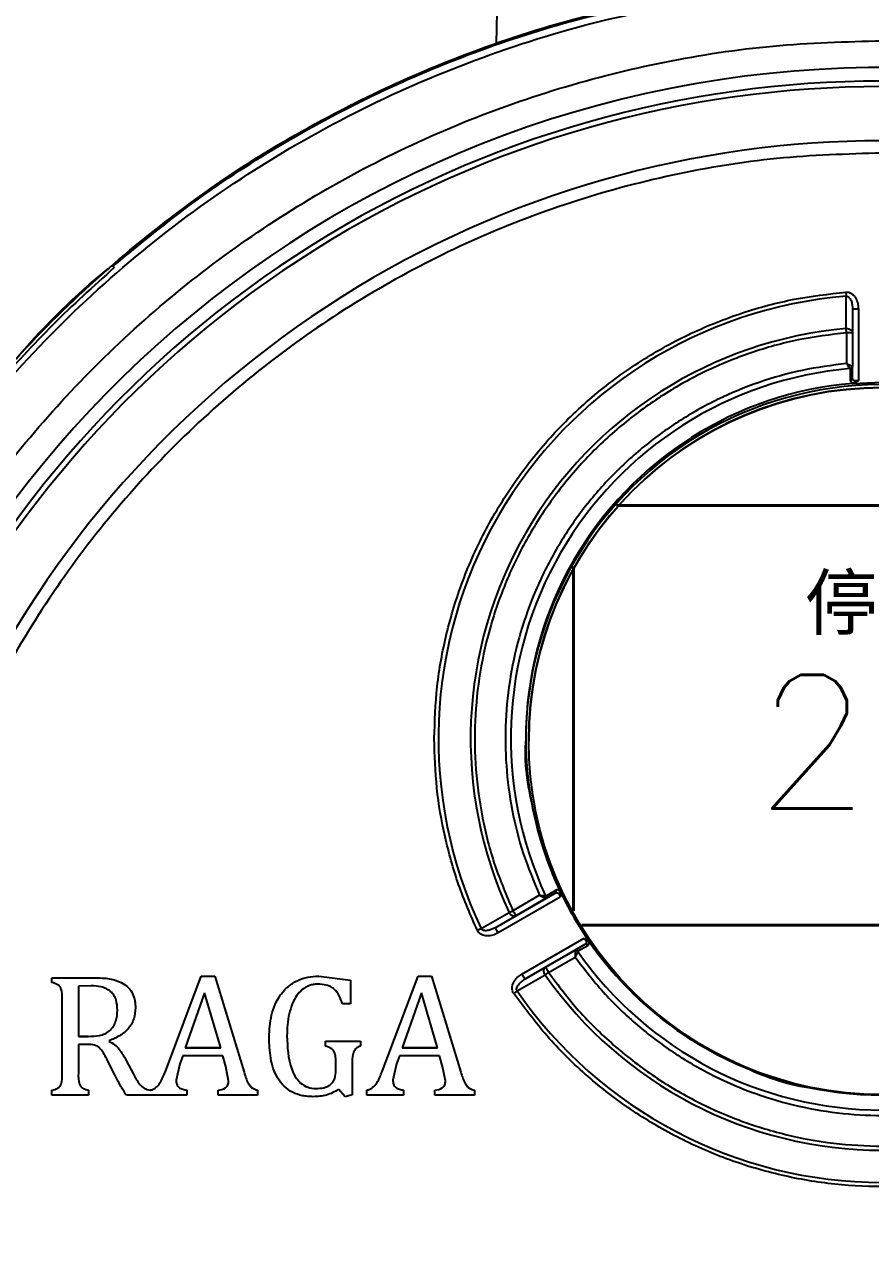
# Model space of a CAD drawing. Header units: millimetres. Extents: x 2085 to 4229, y 754 to 2271.
# Drawn here: x 2658.3 to 2729.5, y 2027.9 to 2131.8 of the extents above; entities that cross this region are included whole.
import ezdxf

# ---------------------------------------------------------------- set-up
doc = ezdxf.new("R2010")
doc.units = ezdxf.units.MM
doc.layers.add('标注', color=3, linetype='Continuous', lineweight=13)
doc.layers.add('粗实线', color=7, linetype='Continuous', lineweight=40)
doc.styles.add('01', font='txt.shx')

msp = doc.modelspace()

# ---------------------------------------------------------------- linework, layer by layer
at = {"color": 7, "linetype": 'Continuous', "lineweight": 25}
for p, q in [((2698.324, 2151.555), (2697.999, 2130.186)), ((2665.725, 2111.439), (2665.836, 2111.328)), ((2727.422, 2109.272), (2727.45, 2108.92)), ((2727.448, 2106.203), (2727.45, 2108.92)), ((2727.979, 2107.858), (2727.979, 2105.85)), ((2728.479, 2107.858), (2728.479, 2101.823)), ((2727.479, 2105.85), (2727.448, 2106.203)), ((2727.479, 2105.85), (2727.479, 2103.264)), ((2727.979, 2105.85), (2727.979, 2102.959)), ((2727.795, 2102.778), (2727.795, 2101.842)), ((2727.979, 2102.023), (2727.979, 2102.959)), ((2728.006, 2101.587), (2730.479, 2101.689)), ((2700.729, 2071.515), (2700.729, 2071.515)), ((2697.906, 2055.77), (2702.959, 2058.687)), ((2702.148, 2058.219), (2702.959, 2058.687)), ((2703.023, 2058.937), (2702.212, 2058.469)), ((2702.985, 2058.705), (2702.992, 2058.703)), ((2705.823, 2054.598), (2703.35, 2058.882)), ((2703.382, 2058.354), (2698.156, 2055.337)), ((2701.634, 2058.499), (2699.394, 2057.206)), ((2702.148, 2058.219), (2699.644, 2056.773)), ((2702.146, 2058.219), (2702.174, 2058.237)), ((2696.722, 2055.697), (2699.074, 2057.057)), ((2697.906, 2055.77), (2699.644, 2056.773)), ((2697.906, 2055.77), (2697.575, 2055.613)), ((2700.156, 2051.873), (2705.382, 2054.89)), ((2705.459, 2054.357), (2700.406, 2051.44)), ((2705.459, 2054.357), (2704.648, 2053.889)), ((2702.144, 2052.443), (2704.648, 2053.889)), ((2704.897, 2053.819), (2705.707, 2054.288)), ((2700.406, 2051.44), (2702.144, 2052.443)), ((2702.394, 2052.01), (2704.634, 2053.303)), ((2660.599, 2051.156), (2660.599, 2051.567)), ((2660.599, 2051.567), (2664.212, 2051.567)), ((2660.599, 2051.567), (2664.212, 2051.567)), ((2660.599, 2051.567), (2660.599, 2051.567)), ((2664.212, 2051.567), (2664.212, 2051.567)), ((2670.143, 2043.674), (2673.162, 2051.705)), ((2670.143, 2043.674), (2673.162, 2051.705)), ((2673.162, 2051.705), (2674.307, 2051.705)), ((2673.162, 2051.705), (2673.162, 2051.705)), ((2673.162, 2051.705), (2674.307, 2051.705)), ((2674.307, 2051.705), (2676.768, 2043.616)), ((2674.307, 2051.705), (2674.307, 2051.705)), ((2674.307, 2051.705), (2676.768, 2043.616)), ((2683.055, 2051.705), (2685.731, 2051.364)), ((2683.055, 2051.705), (2683.055, 2051.705)), ((2685.731, 2051.364), (2685.731, 2049.372)), ((2685.731, 2051.364), (2685.731, 2051.364)), ((2688.391, 2043.674), (2691.41, 2051.705)), ((2688.391, 2043.674), (2691.41, 2051.705)), ((2691.41, 2051.705), (2692.554, 2051.705)), ((2691.41, 2051.705), (2691.41, 2051.705)), ((2691.41, 2051.705), (2692.554, 2051.705)), ((2692.554, 2051.705), (2695.015, 2043.616)), ((2692.554, 2051.705), (2692.554, 2051.705)), ((2692.554, 2051.705), (2695.015, 2043.616)), ((2699.751, 2050.451), (2702.105, 2051.807)), ((2663.875, 2050.881), (2662.818, 2050.854)), ((2662.818, 2050.854), (2662.818, 2046.628)), ((2673.445, 2050.285), (2671.813, 2045.668)), ((2674.804, 2045.668), (2673.445, 2050.285)), ((2691.693, 2050.285), (2690.061, 2045.668)), ((2693.052, 2045.668), (2691.693, 2050.285)), ((2661.446, 2043.537), (2661.446, 2049.719)), ((2685.731, 2049.372), (2685.045, 2049.372)), ((2667.62, 2049.038), (2667.62, 2049.038)), ((2662.818, 2046.628), (2663.635, 2046.628)), ((2662.818, 2046.628), (2662.818, 2046.628)), ((2663.635, 2046.628), (2662.818, 2046.628)), ((2663.635, 2046.628), (2663.635, 2046.628)), ((2665.41, 2046.262), (2665.41, 2046.197)), ((2678.871, 2046.56), (2678.871, 2046.56)), ((2680.38, 2046.66), (2680.38, 2046.66)), ((2683.615, 2045.805), (2683.615, 2046.217)), ((2683.615, 2046.217), (2686.578, 2046.217)), ((2683.615, 2046.217), (2686.578, 2046.217)), ((2683.615, 2046.217), (2683.615, 2046.217)), ((2686.578, 2046.217), (2686.578, 2045.805)), ((2686.578, 2046.217), (2686.578, 2046.217)), ((2663.609, 2045.942), (2662.818, 2045.942)), ((2662.818, 2045.942), (2662.818, 2043.541)), ((2671.813, 2045.668), (2674.804, 2045.668)), ((2674.804, 2045.668), (2671.813, 2045.668)), ((2690.061, 2045.668), (2693.052, 2045.668)), ((2693.052, 2045.668), (2690.061, 2045.668)), ((2665.888, 2043.395), (2665.277, 2044.594)), ((2666.818, 2044.641), (2667.449, 2043.46)), ((2666.818, 2044.641), (2666.818, 2044.641)), ((2666.818, 2044.641), (2667.449, 2043.46)), ((2671.363, 2044.304), (2671.048, 2042.947)), ((2671.606, 2044.982), (2671.363, 2044.304)), ((2674.973, 2044.982), (2671.606, 2044.982)), ((2675.226, 2044.081), (2674.973, 2044.982)), ((2675.466, 2042.874), (2675.226, 2044.081)), ((2684.496, 2043.743), (2684.496, 2044.171)), ((2685.868, 2044.223), (2685.868, 2041.704)), ((2689.611, 2044.304), (2689.296, 2042.947)), ((2689.853, 2044.982), (2689.611, 2044.304)), ((2693.221, 2044.982), (2689.853, 2044.982)), ((2693.474, 2044.081), (2693.221, 2044.982)), ((2693.714, 2042.874), (2693.474, 2044.081)), ((2661.446, 2043.537), (2661.446, 2043.537)), ((2667.449, 2043.46), (2667.449, 2043.46)), ((2670.143, 2043.674), (2670.143, 2043.674)), ((2676.768, 2043.616), (2676.768, 2043.616)), ((2688.391, 2043.674), (2688.391, 2043.674)), ((2695.015, 2043.616), (2695.015, 2043.616)), ((2660.599, 2041.689), (2660.599, 2042.101)), ((2660.599, 2042.101), (2660.599, 2042.101)), ((2663.665, 2042.101), (2663.665, 2041.689)), ((2668.865, 2042.099), (2668.865, 2042.099)), ((2671.944, 2042.101), (2671.944, 2041.689)), ((2674.577, 2041.689), (2674.577, 2042.101)), ((2677.91, 2042.101), (2677.91, 2041.689)), ((2677.91, 2042.101), (2677.91, 2042.101)), ((2685.287, 2041.552), (2684.743, 2042.165)), ((2687.103, 2041.689), (2687.103, 2042.101)), ((2687.103, 2042.101), (2687.103, 2042.101)), ((2690.192, 2042.101), (2690.192, 2041.689)), ((2692.824, 2041.689), (2692.824, 2042.101)), ((2696.158, 2042.101), (2696.158, 2041.689)), ((2696.158, 2042.101), (2696.158, 2042.101)), ((2663.665, 2041.689), (2660.599, 2041.689)), ((2671.944, 2041.689), (2666.862, 2041.672)), ((2677.91, 2041.689), (2674.577, 2041.689)), ((2685.868, 2041.704), (2685.287, 2041.552)), ((2690.192, 2041.689), (2687.103, 2041.689)), ((2696.158, 2041.689), (2692.824, 2041.689))]:
    msp.add_line(p, q, dxfattribs=at)
at = {"color": 7, "linetype": 'Continuous', "lineweight": 25, "flags": 128}
for points in [[(2727.979, 2107.858), (2727.989, 2107.858), (2728.017, 2107.858), (2728.063, 2107.858), (2728.125, 2107.858), (2728.201, 2107.858), (2728.288, 2107.858), (2728.381, 2107.858), (2728.479, 2107.858)], [(2727.979, 2105.85), (2727.969, 2105.85), (2727.941, 2105.85), (2727.895, 2105.85), (2727.832, 2105.85), (2727.757, 2105.85), (2727.67, 2105.85), (2727.576, 2105.85), (2727.479, 2105.85)], [(2699.074, 2057.057), (2699.107, 2057.072), (2699.142, 2057.089), (2699.181, 2057.107), (2699.221, 2057.125), (2699.263, 2057.145), (2699.306, 2057.165), (2699.35, 2057.186), (2699.394, 2057.206)], [(2699.394, 2057.206), (2699.443, 2057.122), (2699.49, 2057.041), (2699.533, 2056.966), (2699.571, 2056.9), (2699.602, 2056.846), (2699.625, 2056.806), (2699.639, 2056.782), (2699.644, 2056.773)], [(2696.722, 2055.697), (2696.689, 2055.681), (2696.654, 2055.664), (2696.615, 2055.646), (2696.575, 2055.627), (2696.534, 2055.607), (2696.491, 2055.587), (2696.447, 2055.566), (2696.402, 2055.545)], [(2698.156, 2055.337), (2698.107, 2055.421), (2698.06, 2055.502), (2698.017, 2055.577), (2697.979, 2055.643), (2697.948, 2055.697), (2697.925, 2055.737), (2697.911, 2055.761), (2697.906, 2055.77)], [(2702.144, 2052.443), (2702.149, 2052.435), (2702.163, 2052.41), (2702.186, 2052.37), (2702.217, 2052.316), (2702.255, 2052.251), (2702.299, 2052.176), (2702.345, 2052.095), (2702.394, 2052.01)], [(2700.406, 2051.44), (2700.401, 2051.448), (2700.387, 2051.472), (2700.364, 2051.513), (2700.333, 2051.566), (2700.295, 2051.632), (2700.252, 2051.707), (2700.205, 2051.788), (2700.156, 2051.873)], [(2702.394, 2052.01), (2702.354, 2051.982), (2702.314, 2051.954), (2702.275, 2051.927), (2702.238, 2051.9), (2702.201, 2051.875), (2702.167, 2051.851), (2702.134, 2051.828), (2702.105, 2051.807)], [(2699.46, 2050.25), (2699.5, 2050.278), (2699.54, 2050.305), (2699.579, 2050.332), (2699.617, 2050.359), (2699.654, 2050.384), (2699.688, 2050.408), (2699.721, 2050.43), (2699.751, 2050.451)]]:
    msp.add_lwpolyline(points, dxfattribs=at)
at = {"color": 7, "linetype": 'Continuous', "lineweight": 25}
msp.add_circle((2730.478, 2071.484), 29.75, dxfattribs=at)
for centre, radius, start, end in [((2730.479, 2036.689), 91.48, 295.79271, 180), ((2730.479, 2036.689), 90.341, 353.64897, 186.35103), ((2730.479, 2036.689), 89.875, 353.64897, 186.35103), ((2730.479, 2036.689), 85.319, 353.33017, 186.66983), ((2730.479, 2071.689), 37.354, 94.65071, 205.34929), ((2730.479, 2071.689), 34.646, 95.01875, 204.98125), ((2730.479, 2071.689), 31.264, 94.97704, 205.02296), ((2727.707, 2103.056), 0.229, 285.08159, 349.89545), ((2727.79, 2102.968), 0.19, 271.48934, 357.31235), ((2730.478, 2071.484), 30, 357.22072, 180), ((2730.479, 2071.689), 30, 94.72923, 205.27077), ((2730.478, 2071.484), 29.75, 0, 179.93876), ((2727.79, 2102.032), 0.189, 271.61717, 357.31776), ((2702.857, 2058.847), 0.189, 302.68007, 28.38309), ((2701.928, 2058.406), 0.229, 310.10459, 14.91837), ((2702.046, 2058.378), 0.19, 302.68761, 28.51079), ((2705.546, 2054.189), 0.189, 31.61702, 117.31857), ((2730.479, 2071.689), 30, 214.72923, 325.27077), ((2704.7, 2053.605), 0.229, 45.08176, 109.89528), ((2704.735, 2053.72), 0.19, 31.48925, 117.3121), ((2730.479, 2071.689), 31.264, 214.97704, 325.02296), ((2730.479, 2071.689), 34.646, 215.01875, 324.98125), ((2730.479, 2071.689), 37.354, 214.65071, 325.34929), ((2730.479, 2036.689), 91.48, 180, 290.22656)]:
    msp.add_arc(centre, radius, start, end, dxfattribs=at)
for points in [[(2632.805, 2047.479), (2633.329, 2051.131), (2634.377, 2058.434), (2637.497, 2069.077), (2641.705, 2079.32), (2647.06, 2089.021), (2653.465, 2098.06), (2660.846, 2106.322), (2669.108, 2113.704), (2678.148, 2120.108), (2687.848, 2125.464), (2698.091, 2129.672), (2708.735, 2132.791), (2716.038, 2133.839), (2719.689, 2134.363)], [(2633.008, 2054.022), (2633.694, 2057.316), (2635.067, 2063.905), (2638.388, 2073.457), (2642.592, 2082.64), (2647.727, 2091.343), (2653.717, 2099.48), (2660.504, 2106.964), (2668.018, 2113.72), (2676.18, 2119.674), (2684.905, 2124.773), (2694.106, 2128.937), (2703.672, 2132.217), (2710.267, 2133.562), (2713.564, 2134.234)], [(2665.725, 2111.439), (2668.021, 2113.326), (2672.615, 2117.101), (2680.115, 2121.946), (2687.986, 2126.146), (2696.215, 2129.593), (2704.71, 2132.346), (2710.537, 2133.522), (2713.451, 2134.11)], [(2636.738, 2036.69), (2636.825, 2039.757), (2637, 2045.893), (2638.403, 2055.007), (2640.628, 2063.945), (2643.736, 2072.62), (2647.674, 2080.95), (2652.411, 2088.853), (2657.9, 2096.254), (2664.088, 2103.081), (2670.915, 2109.269), (2678.316, 2114.757), (2686.219, 2119.495), (2694.548, 2123.433), (2703.224, 2126.541), (2712.162, 2128.766), (2721.276, 2130.169), (2727.411, 2130.343), (2730.479, 2130.43)], [(2730.479, 2120.975), (2727.516, 2120.885), (2721.591, 2120.705), (2712.802, 2119.25), (2704.209, 2116.945), (2695.908, 2113.73), (2687.991, 2109.664), (2680.546, 2104.786), (2673.655, 2099.152), (2667.396, 2092.824), (2661.838, 2085.873), (2657.043, 2078.375), (2653.063, 2070.414), (2649.944, 2062.078), (2647.715, 2053.46), (2646.424, 2044.657), (2646, 2035.759), (2646.508, 2029.852), (2646.763, 2026.899)], [(2665.836, 2111.328), (2664.081, 2109.751), (2660.57, 2106.599), (2657.417, 2103.088), (2655.841, 2101.333)], [(2727.479, 2105.85), (2726.117, 2105.683), (2723.394, 2105.348), (2719.422, 2104.231), (2715.606, 2102.682), (2712.004, 2100.677), (2708.668, 2098.259), (2705.646, 2095.458), (2702.98, 2092.315), (2700.709, 2088.877), (2698.866, 2085.191), (2697.478, 2081.311), (2696.563, 2077.293), (2696.137, 2073.194), (2696.202, 2069.073), (2696.768, 2064.993), (2697.786, 2060.995), (2698.858, 2058.469), (2699.394, 2057.206)], [(2727.479, 2103.264), (2726.23, 2103.102), (2723.732, 2102.778), (2720.092, 2101.731), (2716.596, 2100.291), (2713.297, 2098.438), (2710.241, 2096.208), (2707.472, 2093.631), (2705.029, 2090.743), (2702.946, 2087.585), (2701.253, 2084.202), (2699.973, 2080.642), (2699.126, 2076.955), (2698.722, 2073.194), (2698.767, 2069.411), (2699.268, 2065.663), (2700.182, 2061.988), (2701.15, 2059.662), (2701.634, 2058.499)], [(2728.479, 2101.823), (2728.422, 2101.817), (2728.307, 2101.806), (2728.212, 2101.796), (2728.165, 2101.79)], [(2703.253, 2058.643), (2703.272, 2058.599), (2703.311, 2058.511), (2703.358, 2058.406), (2703.382, 2058.354)], [(2705.382, 2054.89), (2705.416, 2054.843), (2705.482, 2054.75), (2705.539, 2054.673), (2705.568, 2054.634)], [(2704.634, 2053.303), (2705.399, 2052.303), (2706.929, 2050.301), (2709.655, 2047.672), (2712.65, 2045.364), (2715.904, 2043.434), (2719.363, 2041.903), (2722.98, 2040.794), (2726.703, 2040.122), (2730.479, 2039.896), (2734.255, 2040.122), (2737.978, 2040.794), (2741.595, 2041.903), (2745.053, 2043.434), (2748.308, 2045.364), (2751.303, 2047.672), (2754.029, 2050.301), (2755.559, 2052.303), (2756.324, 2053.303)], [(2702.394, 2052.01), (2703.22, 2050.914), (2704.872, 2048.723), (2707.825, 2045.842), (2711.075, 2043.312), (2714.612, 2041.195), (2718.374, 2039.515), (2722.311, 2038.298), (2726.365, 2037.561), (2730.479, 2037.314), (2734.592, 2037.561), (2738.647, 2038.298), (2742.584, 2039.515), (2746.346, 2041.195), (2749.883, 2043.312), (2753.133, 2045.842), (2756.086, 2048.723), (2757.738, 2050.914), (2758.564, 2052.01)], [(2761.498, 2050.25), (2760.592, 2049.031), (2758.778, 2046.594), (2755.526, 2043.388), (2751.941, 2040.572), (2748.034, 2038.215), (2743.875, 2036.343), (2739.519, 2034.987), (2735.032, 2034.165), (2730.479, 2033.89), (2725.926, 2034.165), (2721.439, 2034.987), (2717.083, 2036.343), (2712.924, 2038.215), (2709.017, 2040.572), (2705.432, 2043.388), (2702.179, 2046.594), (2700.366, 2049.031), (2699.46, 2050.25)], [(2730.479, 1942.949), (2727.411, 1943.036), (2721.276, 1943.21), (2712.162, 1944.614), (2703.224, 1946.839), (2694.548, 1949.946), (2686.219, 1953.885), (2678.316, 1958.622), (2670.915, 1964.111), (2664.088, 1970.299), (2657.9, 1977.126), (2652.411, 1984.527), (2647.674, 1992.43), (2643.736, 2000.759), (2640.628, 2009.435), (2638.403, 2018.373), (2637, 2027.487), (2636.825, 2033.622), (2636.738, 2036.69)]]:
    msp.add_open_spline(points, degree=3, dxfattribs=at)
for points, knots in [([(2669.171, 2114.264), (2670.44, 2115.298), (2674.18, 2118.347), (2680.906, 2122.521), (2689.079, 2126.78), (2697.308, 2130.091), (2705.444, 2132.626), (2710.896, 2133.706), (2713.564, 2134.234)], [0, 0, 0, 0, 0.0997459, 0.2940675, 0.4812543, 0.6613057, 0.8342211, 1, 1, 1, 1]), ([(2655.744, 2101.43), (2656.451, 2102.295), (2659.323, 2105.808), (2662.733, 2109.183), (2665.595, 2111.436), (2665.769, 2111.573)], [0, 0, 0, 0, 0.2347886, 0.9533514, 1, 1, 1, 1]), ([(2692.772, 2071.689), (2692.821, 2073.153), (2692.921, 2076.123), (2693.744, 2080.573), (2695.102, 2085.026), (2697.061, 2089.377), (2699.603, 2093.518), (2702.678, 2097.32), (2706.218, 2100.693), (2710.139, 2103.562), (2714.317, 2105.867), (2718.645, 2107.582), (2723.014, 2108.764), (2725.966, 2109.104), (2727.422, 2109.272)], [0, 0, 0, 0, 0.0782156, 0.1586051, 0.2410351, 0.3265101, 0.4128917, 0.5, 0.5870918, 0.6734733, 0.7589648, 0.8413784, 0.9217762, 1, 1, 1, 1]), ([(2727.422, 2109.272), (2727.503, 2109.271), (2727.668, 2109.268), (2727.893, 2109.159), (2728.084, 2109), (2728.282, 2108.736), (2728.445, 2108.349), (2728.468, 2108.021), (2728.479, 2107.858)], [0, 0, 0, 0, 0.1225406, 0.2507283, 0.3708535, 0.5011377, 0.7505279, 1, 1, 1, 1]), ([(2727.45, 2108.92), (2727.471, 2108.92), (2727.514, 2108.922), (2727.598, 2108.896), (2727.694, 2108.826), (2727.786, 2108.706), (2727.885, 2108.506), (2727.963, 2108.219), (2727.973, 2107.98), (2727.979, 2107.858)], [0, 0, 0, 0, 0.0469095, 0.0936327, 0.1947106, 0.3110168, 0.4391204, 0.7135016, 1, 1, 1, 1]), ([(2727.448, 2106.203), (2727.513, 2106.2), (2727.613, 2106.197), (2727.737, 2106.155), (2727.821, 2106.111), (2727.892, 2106.054), (2727.96, 2105.969), (2727.972, 2105.896), (2727.979, 2105.85)], [0, 0, 0, 0, 0.2385849, 0.3638389, 0.5000025, 0.6213043, 0.7614151, 1, 1, 1, 1]), ([(2727.932, 2103.016), (2727.908, 2103.029), (2727.856, 2103.058), (2727.747, 2103.117), (2727.619, 2103.188), (2727.531, 2103.236), (2727.479, 2103.264)], [0, 0, 0, 0, 0.2427138, 0.5154318, 0.7146901, 1, 1, 1, 1]), ([(2727.767, 2102.835), (2727.751, 2102.858), (2727.719, 2102.907), (2727.65, 2103.011), (2727.568, 2103.131), (2727.512, 2103.215), (2727.479, 2103.264)], [0, 0, 0, 0, 0.2421389, 0.5153871, 0.7139591, 1, 1, 1, 1]), ([(2727.767, 2102.835), (2727.775, 2102.827), (2727.791, 2102.809), (2727.793, 2102.789), (2727.795, 2102.778)], [0, 0, 0, 0, 0.4949702, 1, 1, 1, 1]), ([(2727.979, 2102.959), (2727.977, 2102.97), (2727.972, 2102.99), (2727.945, 2103.008), (2727.932, 2103.016)], [0, 0, 0, 0, 0.5446681, 1, 1, 1, 1]), ([(2727.795, 2101.842), (2727.799, 2101.818), (2727.805, 2101.769), (2727.862, 2101.703), (2727.948, 2101.644), (2728.033, 2101.617), (2728.075, 2101.603)], [0, 0, 0, 0, 0.2532366, 0.5010025, 0.7541237, 1, 1, 1, 1]), ([(2728.165, 2101.79), (2728.138, 2101.804), (2728.081, 2101.832), (2728.001, 2101.907), (2727.988, 2101.977), (2727.979, 2102.023)], [0, 0, 0, 0, 0.2330855, 0.4930071, 1, 1, 1, 1]), ([(2728.479, 2101.823), (2728.407, 2101.77), (2728.296, 2101.689), (2728.135, 2101.609), (2728.046, 2101.594), (2728.006, 2101.587)], [0, 0, 0, 0, 0.5002105, 0.7688311, 1, 1, 1, 1]), ([(2728.075, 2101.603), (2728.071, 2101.601), (2728.063, 2101.597), (2728.04, 2101.59), (2728.02, 2101.588), (2728.006, 2101.587)], [0, 0, 0, 0, 0.2208696, 0.4522607, 1, 1, 1, 1]), ([(2728.165, 2101.79), (2728.165, 2101.79), (2728.165, 2101.79), (2728.165, 2101.79), (2728.165, 2101.79), (2728.164, 2101.789), (2728.164, 2101.785), (2728.163, 2101.768), (2728.157, 2101.729), (2728.139, 2101.678), (2728.11, 2101.631), (2728.086, 2101.612), (2728.075, 2101.603)], [0, 0, 0, 0, 0.0000851, 0.0002561, 0.000889, 0.0033496, 0.0131073, 0.0523637, 0.2150037, 0.5052334, 0.751511, 1, 1, 1, 1]), ([(2696.402, 2055.545), (2695.847, 2056.82), (2694.735, 2059.371), (2693.627, 2063.401), (2692.903, 2067.517), (2692.815, 2070.298), (2692.772, 2071.689)], [0, 0, 0, 0, 0.2499835, 0.4999998, 0.7499835, 1, 1, 1, 1]), ([(2700.482, 2071.721), (2700.481, 2071.71), (2700.287, 2069.749), (2700.954, 2065.793), (2702.56, 2060.136), (2705.38, 2054.913), (2709.128, 2050.344), (2713.702, 2046.565), (2718.933, 2043.864), (2722.931, 2042.407), (2725.145, 2042.212), (2725.405, 2042.189)], [0, 0, 0, 0, 0.00076022, 0.14084744, 0.28093466, 0.42102187, 0.56110909, 0.70119631, 0.84128353, 0.98137075, 1, 1, 1, 1]), ([(2702.959, 2058.687), (2703.003, 2058.702), (2703.07, 2058.726), (2703.175, 2058.695), (2703.228, 2058.659), (2703.253, 2058.643)], [0, 0, 0, 0, 0.5069925, 0.7668968, 1, 1, 1, 1]), ([(2703.37, 2058.814), (2703.337, 2058.843), (2703.271, 2058.903), (2703.178, 2058.948), (2703.092, 2058.964), (2703.046, 2058.946), (2703.023, 2058.937)], [0, 0, 0, 0, 0.245779, 0.4989923, 0.7466569, 1, 1, 1, 1]), ([(2703.37, 2058.814), (2703.368, 2058.799), (2703.364, 2058.77), (2703.337, 2058.721), (2703.302, 2058.68), (2703.271, 2058.655), (2703.258, 2058.646), (2703.254, 2058.643), (2703.254, 2058.643), (2703.253, 2058.643), (2703.253, 2058.643), (2703.253, 2058.643), (2703.253, 2058.643)], [0, 0, 0, 0, 0.2479867, 0.4941208, 0.7906603, 0.9489512, 0.9871984, 0.9967144, 0.9991187, 0.9997404, 0.9999108, 1, 1, 1, 1]), ([(2703.35, 2058.882), (2703.356, 2058.869), (2703.364, 2058.85), (2703.37, 2058.827), (2703.37, 2058.818), (2703.37, 2058.814)], [0, 0, 0, 0, 0.5522801, 0.7827511, 1, 1, 1, 1]), ([(2703.35, 2058.882), (2703.364, 2058.843), (2703.395, 2058.759), (2703.407, 2058.579), (2703.392, 2058.443), (2703.382, 2058.354)], [0, 0, 0, 0, 0.2295204, 0.499747, 1, 1, 1, 1]), ([(2701.634, 2058.499), (2701.693, 2058.495), (2701.793, 2058.489), (2701.939, 2058.478), (2702.063, 2058.47), (2702.122, 2058.467), (2702.149, 2058.465)], [0, 0, 0, 0, 0.2860062, 0.4846128, 0.7578444, 1, 1, 1, 1]), ([(2702.076, 2058.231), (2702.052, 2058.245), (2702.001, 2058.276), (2701.895, 2058.341), (2701.77, 2058.416), (2701.684, 2058.468), (2701.634, 2058.499)], [0, 0, 0, 0, 0.242697, 0.5154318, 0.7146557, 1, 1, 1, 1]), ([(2702.076, 2058.231), (2702.089, 2058.224), (2702.118, 2058.209), (2702.138, 2058.216), (2702.148, 2058.219)], [0, 0, 0, 0, 0.4553331, 1, 1, 1, 1]), ([(2702.212, 2058.469), (2702.203, 2058.465), (2702.185, 2058.457), (2702.161, 2058.462), (2702.149, 2058.465)], [0, 0, 0, 0, 0.5050343, 1, 1, 1, 1]), ([(2699.644, 2056.773), (2699.601, 2056.757), (2699.532, 2056.73), (2699.425, 2056.747), (2699.339, 2056.78), (2699.259, 2056.83), (2699.161, 2056.917), (2699.108, 2057.001), (2699.074, 2057.057)], [0, 0, 0, 0, 0.238585, 0.3787456, 0.4999975, 0.6362115, 0.761415, 1, 1, 1, 1]), ([(2698.156, 2055.337), (2698.008, 2055.265), (2697.713, 2055.12), (2697.296, 2055.068), (2696.969, 2055.107), (2696.736, 2055.194), (2696.529, 2055.333), (2696.444, 2055.476), (2696.402, 2055.545)], [0, 0, 0, 0, 0.2498125, 0.4991926, 0.6288786, 0.7494851, 0.8773244, 1, 1, 1, 1]), ([(2697.575, 2055.613), (2697.463, 2055.578), (2697.298, 2055.525), (2697.074, 2055.513), (2696.925, 2055.532), (2696.816, 2055.58), (2696.751, 2055.64), (2696.732, 2055.678), (2696.722, 2055.697)], [0, 0, 0, 0, 0.38478013, 0.56435916, 0.7273499, 0.86895442, 0.93437056, 1, 1, 1, 1]), ([(2705.382, 2054.89), (2705.464, 2054.854), (2705.589, 2054.798), (2705.74, 2054.699), (2705.797, 2054.63), (2705.823, 2054.598)], [0, 0, 0, 0, 0.5002105, 0.7688311, 1, 1, 1, 1]), ([(2705.568, 2054.634), (2705.57, 2054.604), (2705.574, 2054.541), (2705.548, 2054.434), (2705.494, 2054.387), (2705.459, 2054.357)], [0, 0, 0, 0, 0.233085, 0.4930073, 1, 1, 1, 1]), ([(2705.568, 2054.634), (2705.585, 2054.641), (2705.621, 2054.656), (2705.677, 2054.667), (2705.732, 2054.667), (2705.76, 2054.655), (2705.774, 2054.65)], [0, 0, 0, 0, 0.2336109, 0.4844564, 0.7436939, 1, 1, 1, 1]), ([(2705.707, 2054.288), (2705.727, 2054.303), (2705.766, 2054.334), (2705.795, 2054.416), (2705.802, 2054.519), (2705.784, 2054.607), (2705.774, 2054.65)], [0, 0, 0, 0, 0.2532366, 0.5010025, 0.7541237, 1, 1, 1, 1]), ([(2705.774, 2054.65), (2705.778, 2054.647), (2705.786, 2054.643), (2705.803, 2054.626), (2705.815, 2054.61), (2705.823, 2054.598)], [0, 0, 0, 0, 0.2208696, 0.4522607, 1, 1, 1, 1]), ([(2704.648, 2053.889), (2704.64, 2053.881), (2704.625, 2053.867), (2704.623, 2053.835), (2704.622, 2053.82)], [0, 0, 0, 0, 0.5446681, 1, 1, 1, 1]), ([(2704.622, 2053.82), (2704.623, 2053.792), (2704.624, 2053.733), (2704.627, 2053.609), (2704.63, 2053.463), (2704.632, 2053.362), (2704.634, 2053.303)], [0, 0, 0, 0, 0.2427138, 0.5154318, 0.7146901, 1, 1, 1, 1]), ([(2704.862, 2053.767), (2704.849, 2053.742), (2704.823, 2053.689), (2704.768, 2053.578), (2704.704, 2053.447), (2704.66, 2053.356), (2704.634, 2053.303)], [0, 0, 0, 0, 0.2421389, 0.5153871, 0.7139591, 1, 1, 1, 1]), ([(2704.862, 2053.767), (2704.865, 2053.778), (2704.872, 2053.801), (2704.889, 2053.813), (2704.897, 2053.819)], [0, 0, 0, 0, 0.4949702, 1, 1, 1, 1]), ([(2702.017, 2052.01), (2702.009, 2052.054), (2701.991, 2052.15), (2702.012, 2052.279), (2702.064, 2052.384), (2702.118, 2052.424), (2702.144, 2052.443)], [0, 0, 0, 0, 0.239538, 0.5175571, 0.7682031, 1, 1, 1, 1]), ([(2664.212, 2051.567), (2664.615, 2051.554), (2665.422, 2051.527), (2666.412, 2051.23), (2667.064, 2050.739), (2667.413, 2050.23), (2667.559, 2049.742), (2667.614, 2049.341), (2667.618, 2049.139), (2667.62, 2049.038)], [0, 0, 0, 0, 0.2503213, 0.4998014, 0.6247836, 0.7496745, 0.8746984, 0.9373467, 1, 1, 1, 1]), ([(2678.871, 2046.56), (2678.905, 2047.183), (2678.975, 2048.427), (2679.605, 2049.897), (2680.437, 2050.834), (2681.227, 2051.348), (2682.12, 2051.657), (2682.743, 2051.689), (2683.055, 2051.705)], [0, 0, 0, 0, 0.25015941, 0.49958066, 0.62466902, 0.74973011, 0.87480959, 1, 1, 1, 1]), ([(2678.871, 2046.56), (2678.905, 2047.183), (2678.975, 2048.427), (2679.605, 2049.897), (2680.437, 2050.834), (2681.227, 2051.348), (2682.12, 2051.657), (2682.743, 2051.689), (2683.055, 2051.705)], [0, 0, 0, 0, 0.25015941, 0.49958066, 0.62466902, 0.74973011, 0.87480959, 1, 1, 1, 1]), ([(2699.46, 2050.25), (2699.42, 2050.321), (2699.34, 2050.466), (2699.322, 2050.714), (2699.364, 2050.96), (2699.494, 2051.262), (2699.748, 2051.598), (2700.02, 2051.781), (2700.156, 2051.873)], [0, 0, 0, 0, 0.1225406, 0.2507283, 0.3708535, 0.5011377, 0.7505279, 1, 1, 1, 1]), ([(2699.751, 2050.451), (2699.739, 2050.469), (2699.717, 2050.504), (2699.697, 2050.591), (2699.709, 2050.709), (2699.768, 2050.848), (2699.891, 2051.034), (2700.101, 2051.245), (2700.303, 2051.374), (2700.406, 2051.44)], [0, 0, 0, 0, 0.0469095, 0.0936327, 0.1947106, 0.3110168, 0.4391204, 0.7135016, 1, 1, 1, 1]), ([(2702.105, 2051.807), (2702.086, 2051.839), (2702.048, 2051.904), (2702.027, 2051.975), (2702.017, 2052.01)], [0, 0, 0, 0, 0.4935537, 1, 1, 1, 1]), ([(2661.446, 2049.719), (2661.46, 2050.042), (2661.477, 2050.446), (2661.249, 2050.874), (2660.982, 2051.056), (2660.753, 2051.116), (2660.599, 2051.156)], [0, 0, 0, 0, 0.4996211, 0.6251499, 0.7494732, 1, 1, 1, 1]), ([(2666.111, 2048.841), (2666.094, 2049.132), (2666.068, 2049.571), (2665.817, 2050.101), (2665.53, 2050.434), (2665.157, 2050.668), (2664.603, 2050.855), (2664.166, 2050.871), (2663.875, 2050.881)], [0, 0, 0, 0, 0.24958677, 0.37462583, 0.49959061, 0.62471117, 0.7498825, 1, 1, 1, 1]), ([(2682.967, 2051.019), (2682.85, 2051.013), (2682.615, 2051.002), (2682.157, 2050.886), (2681.638, 2050.589), (2681.165, 2050.055), (2680.799, 2049.361), (2680.543, 2048.534), (2680.4, 2047.602), (2680.387, 2046.973), (2680.38, 2046.66)], [0, 0, 0, 0, 0.06255781, 0.1250968, 0.24972713, 0.37454347, 0.4995432, 0.66531131, 0.83356264, 1, 1, 1, 1]), ([(2685.045, 2049.372), (2684.965, 2049.601), (2684.806, 2050.058), (2684.446, 2050.56), (2684.04, 2050.831), (2683.579, 2050.993), (2683.211, 2051.008), (2682.967, 2051.019)], [0, 0, 0, 0, 0.2503493, 0.4996618, 0.6209721, 0.7499106, 1, 1, 1, 1]), ([(2663.635, 2046.628), (2663.956, 2046.632), (2664.438, 2046.637), (2665.051, 2046.834), (2665.462, 2047.089), (2665.778, 2047.456), (2666.062, 2048.036), (2666.092, 2048.519), (2666.111, 2048.841)], [0, 0, 0, 0, 0.2503, 0.3753367, 0.5003813, 0.6253296, 0.7504389, 1, 1, 1, 1]), ([(2667.62, 2049.038), (2667.596, 2048.718), (2667.547, 2048.08), (2667.047, 2047.233), (2666.296, 2046.622), (2665.706, 2046.382), (2665.41, 2046.262)], [0, 0, 0, 0, 0.2499069, 0.4994484, 0.7494591, 1, 1, 1, 1]), ([(2665.41, 2046.197), (2665.571, 2046.116), (2665.892, 2045.955), (2666.263, 2045.557), (2666.563, 2045.113), (2666.733, 2044.798), (2666.818, 2044.641)], [0, 0, 0, 0, 0.2497421, 0.4995193, 0.7496968, 1, 1, 1, 1]), ([(2682.569, 2041.552), (2682.421, 2041.555), (2682.126, 2041.561), (2681.541, 2041.649), (2680.832, 2041.877), (2680.099, 2042.399), (2679.384, 2043.351), (2678.934, 2044.792), (2678.892, 2045.97), (2678.871, 2046.56)], [0, 0, 0, 0, 0.06265322, 0.12530292, 0.25030366, 0.37521459, 0.50021885, 0.74968949, 1, 1, 1, 1]), ([(2680.38, 2046.66), (2680.417, 2045.709), (2680.462, 2044.518), (2681.051, 2043.228), (2681.496, 2042.673), (2682.118, 2042.296), (2682.59, 2042.257), (2682.826, 2042.238)], [0, 0, 0, 0, 0.4997947, 0.6251408, 0.7502026, 0.8750194, 1, 1, 1, 1]), ([(2665.277, 2044.594), (2665.101, 2044.941), (2664.88, 2045.376), (2664.46, 2045.785), (2664.097, 2045.941), (2663.804, 2045.942), (2663.609, 2045.942)], [0, 0, 0, 0, 0.5001583, 0.6250646, 0.7501102, 1, 1, 1, 1]), ([(2684.496, 2044.171), (2684.504, 2044.524), (2684.514, 2044.964), (2684.298, 2045.444), (2684.037, 2045.686), (2683.784, 2045.757), (2683.615, 2045.805)], [0, 0, 0, 0, 0.500125, 0.6246688, 0.7500352, 1, 1, 1, 1]), ([(2686.578, 2045.805), (2686.54, 2045.792), (2686.465, 2045.766), (2686.321, 2045.7), (2686.153, 2045.592), (2686.007, 2045.398), (2685.857, 2044.943), (2685.863, 2044.543), (2685.868, 2044.223)], [0, 0, 0, 0, 0.0626257, 0.1252285, 0.2500926, 0.3748737, 0.5000878, 1, 1, 1, 1]), ([(2660.599, 2042.101), (2660.753, 2042.141), (2660.983, 2042.2), (2661.253, 2042.38), (2661.48, 2042.809), (2661.461, 2043.213), (2661.446, 2043.537)], [0, 0, 0, 0, 0.2505117, 0.3752446, 0.5001647, 1, 1, 1, 1]), ([(2660.599, 2042.101), (2660.753, 2042.141), (2660.983, 2042.2), (2661.253, 2042.38), (2661.48, 2042.809), (2661.461, 2043.213), (2661.446, 2043.537)], [0, 0, 0, 0, 0.2505117, 0.3752446, 0.5001647, 1, 1, 1, 1]), ([(2662.818, 2043.541), (2662.812, 2043.219), (2662.805, 2042.857), (2662.952, 2042.488), (2663.047, 2042.36), (2663.279, 2042.199), (2663.511, 2042.14), (2663.665, 2042.101)], [0, 0, 0, 0, 0.49924852, 0.56209257, 0.62459054, 0.74961398, 1, 1, 1, 1]), ([(2666.862, 2041.672), (2666.685, 2041.951), (2666.33, 2042.509), (2666.035, 2043.1), (2665.888, 2043.395)], [0, 0, 0, 0, 0.4999014, 1, 1, 1, 1]), ([(2667.449, 2043.46), (2667.61, 2043.158), (2667.851, 2042.706), (2668.354, 2042.208), (2668.695, 2042.135), (2668.865, 2042.099)], [0, 0, 0, 0, 0.5005372, 0.7503463, 1, 1, 1, 1]), ([(2667.449, 2043.46), (2667.61, 2043.158), (2667.851, 2042.706), (2668.354, 2042.208), (2668.695, 2042.135), (2668.865, 2042.099)], [0, 0, 0, 0, 0.5005372, 0.7503463, 1, 1, 1, 1]), ([(2668.865, 2042.099), (2668.951, 2042.12), (2669.123, 2042.164), (2669.424, 2042.359), (2669.816, 2042.85), (2670.013, 2043.344), (2670.143, 2043.674)], [0, 0, 0, 0, 0.125077, 0.2502224, 0.4998872, 1, 1, 1, 1]), ([(2668.865, 2042.099), (2668.951, 2042.12), (2669.123, 2042.164), (2669.424, 2042.359), (2669.816, 2042.85), (2670.013, 2043.344), (2670.143, 2043.674)], [0, 0, 0, 0, 0.125077, 0.2502224, 0.4998872, 1, 1, 1, 1]), ([(2671.048, 2042.947), (2671.055, 2042.831), (2671.066, 2042.655), (2671.171, 2042.445), (2671.334, 2042.278), (2671.603, 2042.158), (2671.831, 2042.12), (2671.944, 2042.101)], [0, 0, 0, 0, 0.2495954, 0.3779288, 0.4998398, 0.7495428, 1, 1, 1, 1]), ([(2676.768, 2043.616), (2676.863, 2043.291), (2676.982, 2042.882), (2677.259, 2042.459), (2677.502, 2042.22), (2677.746, 2042.149), (2677.91, 2042.101)], [0, 0, 0, 0, 0.5004596, 0.6283614, 0.7507034, 1, 1, 1, 1]), ([(2676.768, 2043.616), (2676.863, 2043.291), (2676.984, 2042.878), (2677.261, 2042.455), (2677.507, 2042.219), (2677.747, 2042.149), (2677.91, 2042.101)], [0, 0, 0, 0, 0.5004401, 0.6353693, 0.7507131, 1, 1, 1, 1]), ([(2682.826, 2042.238), (2683.042, 2042.247), (2683.372, 2042.26), (2683.783, 2042.398), (2684.059, 2042.565), (2684.275, 2042.804), (2684.463, 2043.198), (2684.483, 2043.526), (2684.496, 2043.743)], [0, 0, 0, 0, 0.2501826, 0.3813476, 0.5003835, 0.6219047, 0.7503749, 1, 1, 1, 1]), ([(2687.103, 2042.101), (2687.19, 2042.12), (2687.364, 2042.159), (2687.667, 2042.355), (2688.063, 2042.846), (2688.26, 2043.343), (2688.391, 2043.674)], [0, 0, 0, 0, 0.1250401, 0.2502359, 0.4998742, 1, 1, 1, 1]), ([(2687.103, 2042.101), (2687.19, 2042.12), (2687.364, 2042.159), (2687.667, 2042.355), (2688.063, 2042.846), (2688.26, 2043.343), (2688.391, 2043.674)], [0, 0, 0, 0, 0.1250401, 0.2502359, 0.4998742, 1, 1, 1, 1]), ([(2689.296, 2042.947), (2689.303, 2042.831), (2689.313, 2042.655), (2689.419, 2042.445), (2689.581, 2042.278), (2689.851, 2042.158), (2690.078, 2042.12), (2690.192, 2042.101)], [0, 0, 0, 0, 0.2495954, 0.3779288, 0.4998398, 0.7495428, 1, 1, 1, 1]), ([(2695.015, 2043.616), (2695.111, 2043.291), (2695.23, 2042.882), (2695.506, 2042.459), (2695.75, 2042.22), (2695.994, 2042.149), (2696.158, 2042.101)], [0, 0, 0, 0, 0.5004596, 0.6283614, 0.7507034, 1, 1, 1, 1]), ([(2695.015, 2043.616), (2695.111, 2043.291), (2695.232, 2042.878), (2695.509, 2042.455), (2695.755, 2042.219), (2695.994, 2042.149), (2696.158, 2042.101)], [0, 0, 0, 0, 0.5004401, 0.6353693, 0.7507131, 1, 1, 1, 1]), ([(2674.577, 2042.101), (2674.8, 2042.139), (2675.079, 2042.188), (2675.335, 2042.403), (2675.451, 2042.596), (2675.46, 2042.763), (2675.466, 2042.874)], [0, 0, 0, 0, 0.4994773, 0.6261796, 0.7503153, 1, 1, 1, 1]), ([(2684.743, 2042.165), (2684.405, 2041.977), (2683.729, 2041.6), (2682.956, 2041.568), (2682.569, 2041.552)], [0, 0, 0, 0, 0.4996166, 1, 1, 1, 1]), ([(2692.824, 2042.101), (2693.047, 2042.139), (2693.327, 2042.188), (2693.583, 2042.403), (2693.699, 2042.596), (2693.708, 2042.763), (2693.714, 2042.874)], [0, 0, 0, 0, 0.49947734, 0.62617963, 0.7503153, 1, 1, 1, 1])]:
    msp.add_open_spline(points, degree=3, knots=knots, dxfattribs=at)
at = {"layer": '粗实线', "linetype": 'ByBlock'}
for points in [[(2708.127, 2091.322), (2752.831, 2091.322)], [(2704.499, 2057.195), (2704.499, 2086.183)], [(2755.75, 2055.99), (2705.208, 2055.99)]]:
    msp.add_lwpolyline(points, dxfattribs=at)

# ---------------------------------------------------------------- texts
at = {"layer": '标注', "attachment_point": 1, "style": '01'}
for s, insert, char_height, width in [('停止', (2723.953, 2085.4), 4.5, 32.86896), ('20', (2719.778, 2077.047), 11.25, 53.65123)]:
    msp.add_mtext(s, dxfattribs=dict(at, insert=insert, char_height=char_height, width=width))

doc.saveas('drawing.dxf')
